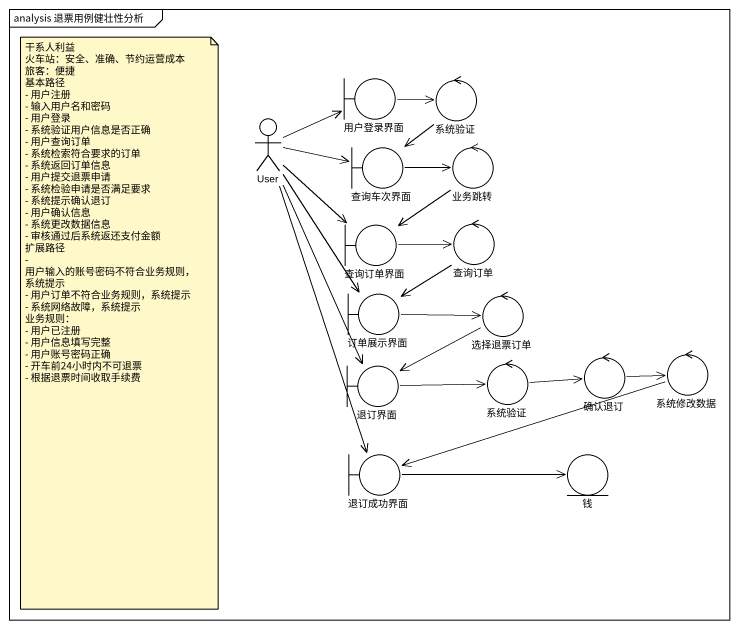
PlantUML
@startuml
mainframe analysis 退票用例健壮性分析
boundary 用户登录界面
control 系统验证
actor User
boundary 查询车次界面
control 业务跳转
boundary 查询订单界面
control 查询订单
boundary 订单展示界面
control 选择退票订单
control "系统验证" as 系统验证_2
control 确认退订
control 系统修改数据
boundary 退订界面
boundary 退订成功界面
entity 钱
用户登录界面 -right-> 系统验证
系统验证 --> 查询车次界面
User -right-> 用户登录界面
User -right-> 查询车次界面
User --> 查询订单界面
User --> 订单展示界面
User --> 退订界面
User --> 退订成功界面
查询车次界面 -right-> 业务跳转
业务跳转 --> 查询订单界面
查询订单界面 -right-> 查询订单
查询订单 --> 订单展示界面
订单展示界面 -right-> 选择退票订单
选择退票订单 -left-> 退订界面
系统验证_2 -right-> 确认退订
确认退订 -right-> 系统修改数据
系统修改数据 -left-> 退订成功界面
退订界面 -right-> 系统验证_2
退订成功界面 -right-> 钱
note as N1
  干系人利益
  火车站：安全、准确、节约运营成本
  旅客：便捷
  基本路径
  - 用户注册
  - 输入用户名和密码
  - 用户登录
  - 系统验证用户信息是否正确
  - 用户查询订单
  - 系统检索符合要求的订单
  - 系统返回订单信息
  - 用户提交退票申请
  - 系统检验申请是否满足要求
  - 系统提示确认退订
  - 用户确认信息
  - 系统更改数据信息
  - 审核通过后系统返还支付金额
  扩展路径
  - 用户输入的账号密码不符合业务规则，系统提示
  - 用户订单不符合业务规则，系统提示
  - 系统网络故障，系统提示
  业务规则：
  - 用户已注册
  - 用户信息填写完整
  - 用户账号密码正确
  - 开车前24小时内不可退票
  - 根据退票时间收取手续费
end note
@enduml
